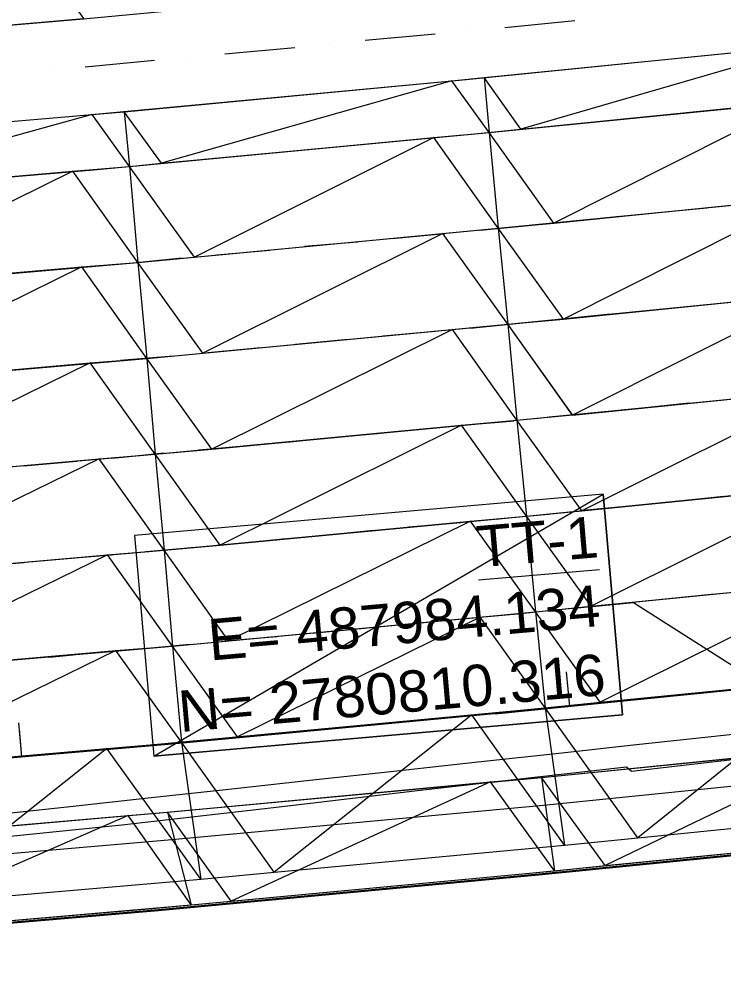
# Model space of a CAD drawing. Header units: inches. Extents: x -0.6 to 32.5, y 0.8 to 22.6.
# Drawn here: x 3.061 to 4.884, y 18.456 to 20.965 of the extents above; entities that cross this region are included whole.
import ezdxf

# ---------------------------------------------------------------- set-up
doc = ezdxf.new("R2010")
doc.units = ezdxf.units.IN
doc.header["$MEASUREMENT"] = 0
doc.layers.add('PDF_Geometry', color=7, linetype='Continuous', true_color=0xa5a5a5)
doc.layers.add('PDF_Text', color=7, linetype='Continuous')
doc.styles.add('PDF Arial', font='arial.ttf')

msp = doc.modelspace()

# ---------------------------------------------------------------- linework, layer by layer
at = {"layer": 'PDF_Geometry', "color": 1, "lineweight": 0}
msp.add_lwpolyline([(0.8856, 18.8822), (1.5022, 18.9272), (2.4839, 19.0056), (3.4656, 19.0905), (4.4456, 19.1822), (5.4256, 19.2806), (27.7239, 21.5872)], dxfattribs=at)
at = {"layer": 'PDF_Geometry', "color": 2, "lineweight": 0}
for points in [[(0.8856, 18.4622), (1.4056, 18.4989), (2.4006, 18.5772), (3.3956, 18.6622), (4.3906, 18.7556), (5.3839, 18.8539), (27.7239, 21.1639)], [(0.8856, 18.7056), (1.5056, 18.7506), (2.4756, 18.8289), (3.4439, 18.9122), (4.4122, 19.0022), (5.3806, 19.0989)], [(5.2206, 19.0839), (4.5772, 18.7739), (4.4122, 19.0022), (5.2206, 19.0839)], [(5.3839, 18.8539), (5.2206, 19.0839), (4.5772, 18.7739), (5.3839, 18.8539)], [(4.4122, 19.0022), (4.4456, 18.7606), (4.2806, 18.9906), (4.4122, 19.0022)], [(4.5772, 18.7739), (4.4122, 19.0022), (4.4456, 18.7606), (4.5772, 18.7739)], [(4.2806, 18.9906), (3.6089, 18.6822), (3.4439, 18.9122), (4.2806, 18.9906)], [(4.4456, 18.7606), (4.2806, 18.9906), (3.6089, 18.6822), (4.4456, 18.7606)], [(3.3422, 18.9039), (2.6406, 18.5972), (2.4756, 18.8289), (3.3422, 18.9039)], [(3.5056, 18.6722), (3.3422, 18.9039), (2.6406, 18.5972), (3.5056, 18.6722)], [(3.4439, 18.9122), (3.5056, 18.6722), (3.3422, 18.9039), (3.4439, 18.9122)], [(3.6089, 18.6822), (3.4439, 18.9122), (3.5056, 18.6722), (3.6089, 18.6822)]]:
    msp.add_lwpolyline(points, dxfattribs=at)
at = {"layer": 'PDF_Geometry', "lineweight": 0}
for points in [[(0.8856, 20.7772), (1.2622, 20.8039), (2.2406, 20.8822), (3.2172, 20.9656), (4.1922, 21.0572), (5.1689, 21.1539)], [(0.8856, 20.7772), (1.2622, 20.8039), (2.2406, 20.8822), (3.2172, 20.9656), (4.1922, 21.0572), (5.1689, 21.1539)], [(4.3172, 20.9439), (4.4989, 20.9622)], [(3.9556, 20.9106), (4.1372, 20.9272)], [(4.2272, 20.9356), (4.2272, 20.9356)], [(0.8856, 20.5272), (1.2822, 20.5556), (2.2606, 20.6339), (3.2389, 20.7172), (4.2172, 20.8089), (5.1939, 20.9072)], [(0.8856, 20.5272), (1.2822, 20.5556), (2.2606, 20.6339), (3.2389, 20.7172), (4.2172, 20.8089), (5.1939, 20.9072)], [(3.5922, 20.8756), (3.7739, 20.8922)], [(3.8639, 20.9006), (3.8639, 20.9006)], [(3.2306, 20.8422), (3.4106, 20.8589)], [(3.5022, 20.8672), (3.5022, 20.8672)], [(3.1389, 20.8339), (3.1389, 20.8339)], [(0.8856, 20.3839), (1.2922, 20.4139), (2.2722, 20.4922), (3.2522, 20.5756), (4.2306, 20.6672), (5.2089, 20.7656)], [(4.7056, 20.4639), (4.8406, 20.4772)], [(4.4789, 20.4406), (4.6139, 20.4556)], [(4.2522, 20.4189), (4.2539, 20.4189), (4.3872, 20.4322)], [(4.0255, 20.3972), (4.1622, 20.4105)], [(3.7989, 20.3772), (3.9356, 20.3889)], [(3.5722, 20.3556), (3.7089, 20.3672)], [(3.1189, 20.3139), (3.2556, 20.3255)], [(3.3456, 20.3339), (3.4822, 20.3472)], [(4.6806, 20.2106), (4.8172, 20.2239)], [(4.4556, 20.1889), (4.5906, 20.2022)], [(4.2289, 20.1656), (4.2789, 20.1706), (4.3639, 20.1789)], [(4.0022, 20.1456), (4.1372, 20.1572)], [(3.7755, 20.1239), (3.9122, 20.1372)], [(3.5489, 20.1022), (3.6856, 20.1156)], [(3.0956, 20.0622), (3.2322, 20.0739)], [(3.3222, 20.0822), (3.4589, 20.0939)], [(4.4322, 19.9356), (4.5672, 19.9489)], [(4.6572, 19.9572), (4.7939, 19.9722)], [(4.2056, 19.9139), (4.3022, 19.9222), (4.3406, 19.9256)], [(3.9789, 19.8922), (4.1139, 19.9056)], [(3.7522, 19.8706), (3.8889, 19.8839)], [(3.5255, 19.8506), (3.6622, 19.8622)], [(3.2989, 19.8289), (3.3189, 19.8306), (3.4356, 19.8422)], [(3.0722, 19.8089), (3.2089, 19.8206)], [(4.7472, 19.7155), (4.8839, 19.7305)], [(4.5206, 19.6939), (4.6572, 19.7072)], [(4.2956, 19.6706), (4.3256, 19.6739), (4.4306, 19.6839)], [(4.0689, 19.6506), (4.2039, 19.6622)], [(3.8422, 19.6289), (3.9772, 19.6422)], [(3.3889, 19.5872), (3.5256, 19.5989)], [(3.6156, 19.6072), (3.7506, 19.6206)], [(3.1622, 19.5672), (3.2989, 19.5789)], [(2.9356, 19.5472), (3.0722, 19.5589)], [(4.7239, 19.4639), (4.8606, 19.4772)], [(4.4972, 19.4406), (4.6339, 19.4539)], [(4.2722, 19.4189), (4.3506, 19.4255), (4.4072, 19.4322)], [(4.0456, 19.3972), (4.1806, 19.4105)], [(3.8189, 19.3756), (3.9539, 19.3889)], [(3.3656, 19.3339), (3.5022, 19.3472)], [(3.5922, 19.3556), (3.7272, 19.3672)], [(3.1389, 19.3139), (3.2756, 19.3272)], [(0.8856, 18.8839), (1.3806, 18.9206), (2.3772, 18.9989), (3.3722, 19.0839), (4.3672, 19.1772), (5.3622, 19.2755)], [(0.8856, 18.7056), (1.5006, 18.7506), (2.4722, 18.8272), (3.4422, 18.9122), (4.4122, 19.0022), (5.3806, 19.0989)]]:
    msp.add_lwpolyline(points, dxfattribs=at)
at = {"layer": 'PDF_Geometry', "color": 254, "lineweight": 0, "true_color": 0xdcdcdc}
for points in [[(3.2272, 20.9672), (3.1306, 21.1022), (2.3406, 20.8906), (3.2272, 20.9672)], [(5.1122, 20.8989), (4.3589, 20.6806), (4.2639, 20.8139), (5.1122, 20.8989)], [(5.2089, 20.7656), (5.1122, 20.8989), (4.3589, 20.6806), (5.2089, 20.7656)], [(4.1806, 20.8056), (3.4289, 20.5922), (3.3322, 20.7256), (4.1806, 20.8056)], [(4.2772, 20.6722), (4.1806, 20.8056), (3.4289, 20.5922), (4.2772, 20.6722)], [(4.2639, 20.8139), (4.2772, 20.6722), (4.1806, 20.8056), (4.2639, 20.8139)], [(4.3589, 20.6806), (4.2639, 20.8139), (4.2772, 20.6722), (4.3589, 20.6806)], [(5.0672, 20.7506), (4.4439, 20.4372), (4.2772, 20.6722), (5.0672, 20.7506)], [(5.2339, 20.5172), (5.0672, 20.7506), (4.4439, 20.4372), (5.2339, 20.5172)], [(3.2489, 20.7189), (2.4972, 20.5106), (2.4006, 20.6456), (3.2489, 20.7189)], [(3.3456, 20.5839), (3.2489, 20.7189), (2.4972, 20.5106), (3.3456, 20.5839)], [(3.3322, 20.7256), (3.3456, 20.5839), (3.2489, 20.7189), (3.3322, 20.7256)], [(3.4289, 20.5922), (3.3322, 20.7256), (3.3456, 20.5839), (3.4289, 20.5922)], [(4.1339, 20.6589), (3.5139, 20.3489), (3.3456, 20.5839), (4.1339, 20.6589)], [(4.3006, 20.4239), (4.1339, 20.6589), (3.5139, 20.3489), (4.3006, 20.4239)], [(4.2772, 20.6722), (4.3006, 20.4239), (4.1339, 20.6589), (4.2772, 20.6722)], [(4.4439, 20.4372), (4.2772, 20.6722), (4.3006, 20.4239), (4.4439, 20.4372)], [(3.3456, 20.5839), (3.3672, 20.3356), (3.1989, 20.5722), (3.3456, 20.5839)], [(3.5139, 20.3489), (3.3456, 20.5839), (3.3672, 20.3356), (3.5139, 20.3489)], [(3.1989, 20.5722), (2.5822, 20.2672), (2.4122, 20.5039), (3.1989, 20.5722)], [(3.3672, 20.3356), (3.1989, 20.5722), (2.5822, 20.2672), (3.3672, 20.3356)], [(5.0922, 20.5022), (4.4689, 20.1889), (4.3006, 20.4239), (5.0922, 20.5022)], [(5.2606, 20.2689), (5.0922, 20.5022), (4.4689, 20.1889), (5.2606, 20.2689)], [(4.1572, 20.4106), (3.5356, 20.1006), (3.3672, 20.3356), (4.1572, 20.4106)], [(4.3256, 20.1756), (4.1572, 20.4106), (3.5356, 20.1006), (4.3256, 20.1756)], [(4.3006, 20.4239), (4.3256, 20.1756), (4.1572, 20.4105), (4.3006, 20.4239)], [(4.4689, 20.1889), (4.3006, 20.4239), (4.3256, 20.1756), (4.4689, 20.1889)], [(3.3672, 20.3356), (3.3906, 20.0872), (3.2222, 20.3239), (3.3672, 20.3356)], [(3.5356, 20.1006), (3.3672, 20.3356), (3.3906, 20.0872), (3.5356, 20.1006)], [(3.2222, 20.3239), (2.6022, 20.0189), (2.4339, 20.2556), (3.2222, 20.3239)], [(3.3906, 20.0872), (3.2222, 20.3239), (2.6022, 20.0189), (3.3906, 20.0872)], [(5.1189, 20.2539), (4.4922, 19.9405), (4.3256, 20.1755), (5.1189, 20.2539)], [(5.2856, 20.0206), (5.1189, 20.2539), (4.4922, 19.9405), (5.2856, 20.0206)], [(4.3256, 20.1756), (4.3489, 19.9272), (4.1822, 20.1622), (4.3256, 20.1756)], [(4.4922, 19.9406), (4.3256, 20.1756), (4.3489, 19.9272), (4.4922, 19.9406)], [(4.1822, 20.1622), (3.5589, 19.8522), (3.3906, 20.0872), (4.1822, 20.1622)], [(4.3489, 19.9272), (4.1822, 20.1622), (3.5589, 19.8522), (4.3489, 19.9272)], [(3.2439, 20.0755), (2.6239, 19.7706), (2.4539, 20.0056), (3.2439, 20.0755)], [(3.4122, 19.8389), (3.2439, 20.0755), (2.6239, 19.7706), (3.4122, 19.8389)], [(3.3906, 20.0872), (3.4122, 19.8389), (3.2439, 20.0755), (3.3906, 20.0872)], [(3.5589, 19.8522), (3.3906, 20.0872), (3.4122, 19.8389), (3.5589, 19.8522)], [(5.1439, 20.0056), (4.5172, 19.6922), (4.3489, 19.9272), (5.1439, 20.0056)], [(5.3106, 19.7722), (5.1439, 20.0056), (4.5172, 19.6922), (5.3106, 19.7722)], [(4.3489, 19.9272), (4.3739, 19.6789), (4.2056, 19.9139), (4.3489, 19.9272)], [(4.5172, 19.6922), (4.3489, 19.9272), (4.3739, 19.6789), (4.5172, 19.6922)], [(4.2056, 19.9139), (3.5806, 19.6039), (3.4122, 19.8389), (4.2056, 19.9139)], [(4.3739, 19.6789), (4.2056, 19.9139), (3.5806, 19.6039), (4.3739, 19.6789)], [(3.2672, 19.8272), (2.6439, 19.5222), (2.4756, 19.7572), (3.2672, 19.8272)], [(3.4356, 19.5905), (3.2672, 19.8272), (2.6439, 19.5222), (3.4356, 19.5905)], [(3.4122, 19.8389), (3.4356, 19.5905), (3.2672, 19.8272), (3.4122, 19.8389)], [(3.5806, 19.6039), (3.4122, 19.8389), (3.4356, 19.5905), (3.5806, 19.6039)], [(5.1689, 19.7589), (4.5406, 19.4456), (4.3739, 19.6789), (5.1689, 19.7589)], [(5.3372, 19.5239), (5.1689, 19.7589), (4.5406, 19.4456), (5.3372, 19.5239)], [(4.3739, 19.6789), (4.3972, 19.4306), (4.2289, 19.6656), (4.3739, 19.6789)], [(4.5406, 19.4456), (4.3739, 19.6789), (4.3972, 19.4306), (4.5406, 19.4456)], [(4.2289, 19.6656), (3.6022, 19.3556), (3.4356, 19.5906), (4.2289, 19.6656)], [(4.3972, 19.4306), (4.2289, 19.6656), (3.6022, 19.3556), (4.3972, 19.4306)], [(3.2889, 19.5789), (2.6656, 19.2739), (2.4956, 19.5089), (3.2889, 19.5789)], [(3.4572, 19.3422), (3.2889, 19.5789), (2.6656, 19.2739), (3.4572, 19.3422)], [(3.4356, 19.5906), (3.4572, 19.3422), (3.2889, 19.5789), (3.4356, 19.5906)], [(3.6022, 19.3556), (3.4356, 19.5906), (3.4572, 19.3422), (3.6022, 19.3556)], [(5.1956, 19.5106), (4.5639, 19.1972), (4.3972, 19.4306), (5.1956, 19.5106)], [(5.3622, 19.2756), (5.1956, 19.5106), (4.5639, 19.1972), (5.3622, 19.2756)], [(4.3972, 19.4306), (4.4222, 19.1822), (4.2539, 19.4172), (4.3972, 19.4306)], [(4.5639, 19.1972), (4.3972, 19.4306), (4.4222, 19.1822), (4.5639, 19.1972)], [(4.2539, 19.4172), (3.6256, 19.1072), (3.4572, 19.3422), (4.2539, 19.4172)], [(4.4222, 19.1822), (4.2539, 19.4172), (3.6256, 19.1072), (4.4222, 19.1822)], [(3.3106, 19.3306), (2.6856, 19.0256), (2.5172, 19.2606), (3.3106, 19.3306)], [(3.4806, 19.0939), (3.3106, 19.3306), (2.6856, 19.0256), (3.4806, 19.0939)], [(3.4572, 19.3422), (3.4806, 19.0939), (3.3106, 19.3306), (3.4572, 19.3422)], [(3.6256, 19.1072), (3.4572, 19.3422), (3.4806, 19.0939), (3.6256, 19.1072)], [(5.1756, 19.2572), (4.6622, 18.8455), (4.4222, 19.1822), (5.1756, 19.2572)], [(5.4156, 18.9222), (5.1756, 19.2572), (4.6622, 18.8455), (5.4156, 18.9222)], [(4.4222, 19.1822), (4.4722, 18.8272), (4.2322, 19.1639), (4.4222, 19.1822)], [(4.6622, 18.8456), (4.4222, 19.1822), (4.4722, 18.8272), (4.6622, 18.8456)], [(4.2322, 19.1639), (3.7206, 18.7572), (3.4806, 19.0939), (4.2322, 19.1639)], [(4.4722, 18.8272), (4.2322, 19.1639), (3.7206, 18.7572), (4.4722, 18.8272)], [(3.2872, 19.0772), (2.7806, 18.6739), (2.5372, 19.0122), (3.2872, 19.0772)], [(3.5306, 18.7389), (3.2872, 19.0772), (2.7806, 18.6739), (3.5306, 18.7389)], [(3.4806, 19.0939), (3.5306, 18.7389), (3.2872, 19.0772), (3.4806, 19.0939)], [(3.7206, 18.7572), (3.4806, 19.0939), (3.5306, 18.7389), (3.7206, 18.7572)]]:
    msp.add_lwpolyline(points, dxfattribs=at)
at = {"layer": 'PDF_Geometry', "color": 7, "lineweight": 30}
msp.add_lwpolyline([(0.8856, 18.4556), (1.4322, 18.4956), (2.4256, 18.5739), (3.4206, 18.6589), (4.4139, 18.7522), (5.4056, 18.8506), (19.1889, 20.2756)], dxfattribs=at)
at = {"layer": 'PDF_Geometry', "color": 41, "lineweight": 0}
for points in [[(3.3589, 19.6289), (3.4089, 19.0572), (4.5722, 19.7356), (3.3589, 19.6289)], [(3.4089, 19.0572), (4.5722, 19.7356), (4.6222, 19.1639), (3.4089, 19.0572)]]:
    msp.add_lwpolyline(points, dxfattribs=at)
at = {"layer": 'PDF_Geometry', "color": 160, "lineweight": 9}
msp.add_lwpolyline([(3.3589, 19.6289), (3.4089, 19.0572), (4.6222, 19.1639), (4.5722, 19.7356), (3.3589, 19.6289)], dxfattribs=at)
at = {"layer": 'PDF_Geometry', "color": 1, "lineweight": 9}
msp.add_lwpolyline([(4.2489, 19.5139), (4.5622, 19.5406)], dxfattribs=at)
at = {"layer": 'PDF_Geometry', "color": 7, "lineweight": 9}
msp.add_lwpolyline([(5.2939, 19.0456), (4.6506, 19.4539), (4.5439, 19.4439)], dxfattribs=at)
at = {"layer": 'PDF_Geometry', "color": 7, "lineweight": 13}
for points in [[(4.0489, 19.1472), (4.3872, 19.1789), (5.3622, 19.2755)], [(0.8856, 18.6339), (1.5022, 18.6789), (2.4739, 18.7572), (3.4456, 18.8406), (4.4172, 18.9306), (5.3872, 19.0289)]]:
    msp.add_lwpolyline(points, dxfattribs=at)
at = {"layer": 'PDF_Geometry', "color": 7, "lineweight": 0}
for points in [[(4.4856, 19.1856), (4.4772, 19.2755)], [(4.4856, 19.1856), (4.4789, 19.2572)], [(3.0672, 19.0556), (3.0589, 19.1439)], [(3.0672, 19.0556), (3.0606, 19.1272)]]:
    msp.add_lwpolyline(points, dxfattribs=at)
at = {"layer": 'PDF_Geometry', "color": 9, "lineweight": 5, "true_color": 0xbababa}
msp.add_lwpolyline([(6.6406, 19.2322), (6.0289, 19.1689), (5.5256, 19.1122), (5.1756, 19.0789), (4.6456, 19.0172), (4.6322, 19.0289), (4.3939, 19.0022), (4.1056, 18.9689), (3.7189, 18.9239), (3.3256, 18.8789), (2.9339, 18.8389), (2.5439, 18.7972), (2.1556, 18.7556), (1.7672, 18.7206), (1.3989, 18.6856), (1.0072, 18.6456), (0.8856, 18.6339)], dxfattribs=at)
at = {"layer": 'PDF_Geometry', "color": 7, "lineweight": 20}
for points in [[(4.2922, 19.1672), (4.4456, 19.1822), (4.8239, 19.2206)], [(4.1139, 19.1522), (4.2022, 19.1606)], [(3.4939, 19.0939), (4.0256, 19.1439)], [(2.6939, 19.0239), (3.2272, 19.0706)], [(3.3156, 19.0789), (3.4039, 19.0856)]]:
    msp.add_lwpolyline(points, dxfattribs=at)
at = {"layer": 'PDF_Geometry', "color": 9, "lineweight": 5, "true_color": 0xbababa}
msp.add_arc((177.93, -1576.9031), 1605.3676, 95.3686327, 96.3315584, dxfattribs=at)

# ---------------------------------------------------------------- texts
at = {"layer": 'PDF_Text', "color": 1, "insert": (4.249, 19.5459), "char_height": 0.106885, "attachment_point": 7, "rotation": 4.8668, "style": 'PDF Arial'}
msp.add_mtext('\\W1.000773;TT-1', dxfattribs=at)
at = {"layer": 'PDF_Text', "color": 160, "attachment_point": 7, "style": 'PDF Arial'}
for s, insert, char_height, rotation in [('\\W1.000872;E= 487984.134', (3.5542, 19.3031), 0.106885, 5.0754), ('\\W1.000805;N= 2780810.316', (3.477, 19.118), 0.106886, 5.0101)]:
    msp.add_mtext(s, dxfattribs=dict(at, insert=insert, char_height=char_height, rotation=rotation))

doc.saveas('drawing.dxf')
